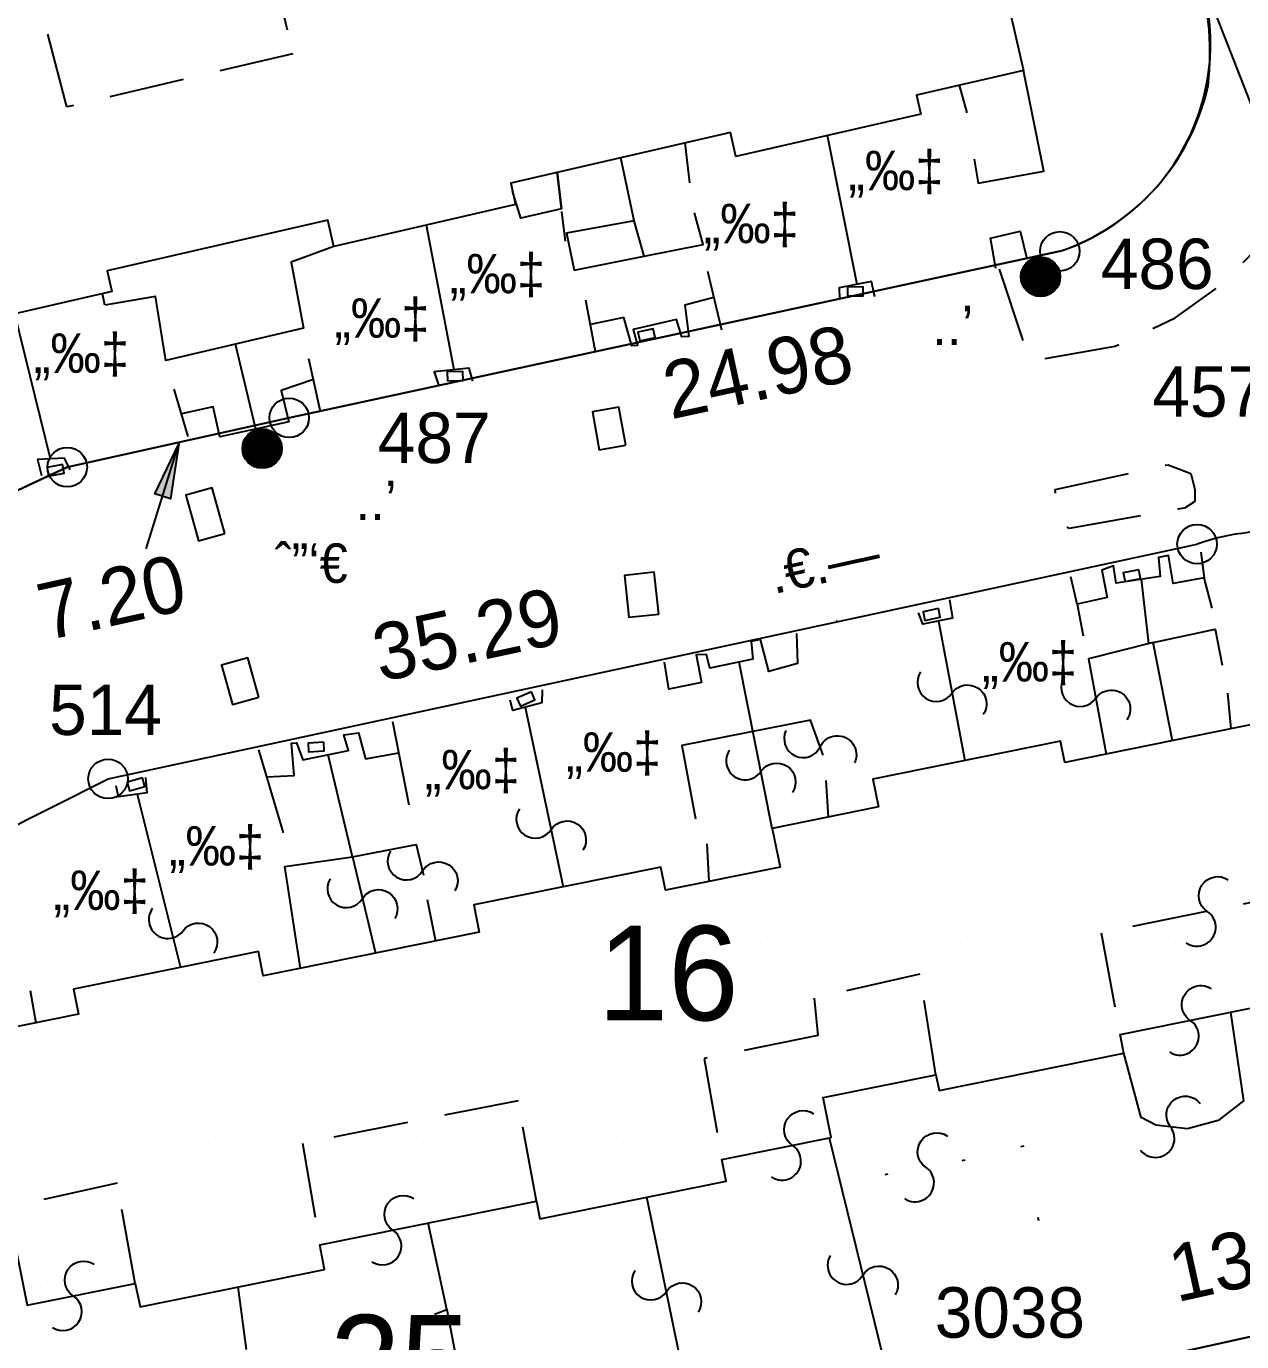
# Model space of a CAD drawing. Extents: x 160399 to 161261, y 619798 to 620526.
# Drawn here: x 160899.24 to 160937.74, y 620136.12 to 620177.8 of the extents above; entities that cross this region are included whole.
import ezdxf
from ezdxf.enums import TextEntityAlignment as Align

# ---------------------------------------------------------------- set-up
doc = ezdxf.new("R2010")
doc.units = 0
doc.header["$LTSCALE"] = 0.375
doc.header["$MEASUREMENT"] = 0
doc.linetypes.add('DOT', pattern=[6.35, 0, -6.35])
doc.linetypes.add('HIDDEN', pattern=[9.525, 6.35, -3.175])
doc.layers.get('0').update_dxf_attribs({"linetype": 'CONTINUOUS'})
for name, color, linetype in [('FNCP002', 251, 'CONTINUOUS'), ('FNCS012', 3, 'CONTINUOUS'), ('PCLP004', 7, 'CONTINUOUS'), ('PCLS002', 2, 'CONTINUOUS'), ('PCLS007', 4, 'CONTINUOUS'), ('PCLS012', 4, 'CONTINUOUS'), ('PH-BLDH001', 3, 'CONTINUOUS'), ('PH-BLDP001', 3, 'CONTINUOUS'), ('PH-BLDP008', 3, 'CONTINUOUS'), ('PH-BLDP030', 3, 'HIDDEN'), ('PH-FNCP000', 3, 'CONTINUOUS'), ('PH-FNCP006', 3, 'CONTINUOUS'), ('PH-LGTS008', 3, 'CONTINUOUS'), ('PH-PHNS006', 3, 'CONTINUOUS'), ('PH-RODP021', 3, 'HIDDEN'), ('PH-RODP028', 3, 'HIDDEN'), ('PH-RODT100', 3, 'HIDDEN'), ('PH-TREP000', 3, 'DOT'), ('SRVS007', 2, 'CONTINUOUS'), ('UD_PCLS008', 11, 'CONTINUOUS')]:
    doc.layers.add(name, color=color, linetype=linetype)
doc.styles.add('HEBTXT', font='hebtxt')

# ---------------------------------------------------------------- blocks, each defined once
blk = doc.blocks.new('*X23')
at = {"color": 0}
for p, q in [((160922.49375, 620183.8625), (160922.49375, 620183.8625)), ((160924.08125, 620183.8625), (160924.08125, 620183.8625)), ((160925.66875, 620183.8625), (160925.66875, 620183.8625)), ((160927.25625, 620183.8625), (160927.25625, 620183.8625)), ((160928.84375, 620183.8625), (160928.84375, 620183.8625)), ((160930.43125, 620183.8625), (160930.43125, 620183.8625)), ((160920.1125, 620182.275), (160920.1125, 620182.275)), ((160921.7, 620182.275), (160921.7, 620182.275)), ((160923.2875, 620182.275), (160923.2875, 620182.275)), ((160924.875, 620182.275), (160924.875, 620182.275)), ((160926.4625, 620182.275), (160926.4625, 620182.275)), ((160928.05, 620182.275), (160928.05, 620182.275)), ((160929.6375, 620182.275), (160929.6375, 620182.275)), ((160901.85625, 620180.6875), (160901.85625, 620180.6875)), ((160903.44375, 620180.6875), (160903.44375, 620180.6875)), ((160908.20625, 620180.6875), (160908.20625, 620180.6875)), ((160909.79375, 620180.6875), (160909.79375, 620180.6875)), ((160911.38125, 620180.6875), (160911.38125, 620180.6875)), ((160912.96875, 620180.6875), (160912.96875, 620180.6875)), ((160914.55625, 620180.6875), (160914.55625, 620180.6875)), ((160916.14375, 620180.6875), (160916.14375, 620180.6875)), ((160917.73125, 620180.6875), (160917.73125, 620180.6875)), ((160919.31875, 620180.6875), (160919.31875, 620180.6875)), ((160920.90625, 620180.6875), (160920.90625, 620180.6875)), ((160922.49375, 620180.6875), (160922.49375, 620180.6875)), ((160924.08125, 620180.6875), (160924.08125, 620180.6875)), ((160925.66875, 620180.6875), (160925.66875, 620180.6875)), ((160927.25625, 620180.6875), (160927.25625, 620180.6875)), ((160928.84375, 620180.6875), (160928.84375, 620180.6875)), ((160930.43125, 620180.6875), (160930.43125, 620180.6875)), ((160901.0625, 620179.1), (160901.0625, 620179.1)), ((160902.65, 620179.1), (160902.65, 620179.1)), ((160904.2375, 620179.1), (160904.2375, 620179.1)), ((160905.825, 620179.1), (160905.825, 620179.1)), ((160907.4125, 620179.1), (160907.4125, 620179.1)), ((160909, 620179.1), (160909, 620179.1)), ((160910.5875, 620179.1), (160910.5875, 620179.1)), ((160912.175, 620179.1), (160912.175, 620179.1)), ((160913.7625, 620179.1), (160913.7625, 620179.1)), ((160915.35, 620179.1), (160915.35, 620179.1)), ((160916.9375, 620179.1), (160916.9375, 620179.1)), ((160918.525, 620179.1), (160918.525, 620179.1)), ((160920.1125, 620179.1), (160920.1125, 620179.1)), ((160921.7, 620179.1), (160921.7, 620179.1)), ((160923.2875, 620179.1), (160923.2875, 620179.1)), ((160924.875, 620179.1), (160924.875, 620179.1)), ((160926.4625, 620179.1), (160926.4625, 620179.1)), ((160928.05, 620179.1), (160928.05, 620179.1)), ((160929.6375, 620179.1), (160929.6375, 620179.1)), ((160931.225, 620179.1), (160931.225, 620179.1)), ((160895.50625, 620177.5125), (160895.50625, 620177.5125)), ((160897.09375, 620177.5125), (160897.09375, 620177.5125)), ((160898.68125, 620177.5125), (160898.68125, 620177.5125)), ((160900.26875, 620177.5125), (160900.26875, 620177.5125)), ((160901.85625, 620177.5125), (160901.85625, 620177.5125)), ((160903.44375, 620177.5125), (160903.44375, 620177.5125)), ((160905.03125, 620177.5125), (160905.03125, 620177.5125)), ((160906.61875, 620177.5125), (160906.61875, 620177.5125)), ((160908.20625, 620177.5125), (160908.20625, 620177.5125)), ((160909.79375, 620177.5125), (160909.79375, 620177.5125)), ((160911.38125, 620177.5125), (160911.38125, 620177.5125)), ((160912.96875, 620177.5125), (160912.96875, 620177.5125)), ((160914.55625, 620177.5125), (160914.55625, 620177.5125)), ((160916.14375, 620177.5125), (160916.14375, 620177.5125)), ((160917.73125, 620177.5125), (160917.73125, 620177.5125)), ((160919.31875, 620177.5125), (160919.31875, 620177.5125)), ((160920.90625, 620177.5125), (160920.90625, 620177.5125)), ((160922.49375, 620177.5125), (160922.49375, 620177.5125)), ((160924.08125, 620177.5125), (160924.08125, 620177.5125)), ((160925.66875, 620177.5125), (160925.66875, 620177.5125)), ((160927.25625, 620177.5125), (160927.25625, 620177.5125)), ((160928.84375, 620177.5125), (160928.84375, 620177.5125)), ((160930.43125, 620177.5125), (160930.43125, 620177.5125)), ((160893.125, 620175.925), (160893.125, 620175.925)), ((160894.7125, 620175.925), (160894.7125, 620175.925)), ((160896.3, 620175.925), (160896.3, 620175.925)), ((160897.8875, 620175.925), (160897.8875, 620175.925)), ((160899.475, 620175.925), (160899.475, 620175.925)), ((160901.0625, 620175.925), (160901.0625, 620175.925)), ((160902.65, 620175.925), (160902.65, 620175.925)), ((160904.2375, 620175.925), (160904.2375, 620175.925)), ((160905.825, 620175.925), (160905.825, 620175.925)), ((160907.4125, 620175.925), (160907.4125, 620175.925)), ((160909, 620175.925), (160909, 620175.925)), ((160910.5875, 620175.925), (160910.5875, 620175.925)), ((160912.175, 620175.925), (160912.175, 620175.925)), ((160913.7625, 620175.925), (160913.7625, 620175.925)), ((160915.35, 620175.925), (160915.35, 620175.925)), ((160916.9375, 620175.925), (160916.9375, 620175.925)), ((160918.525, 620175.925), (160918.525, 620175.925)), ((160920.1125, 620175.925), (160920.1125, 620175.925)), ((160921.7, 620175.925), (160921.7, 620175.925)), ((160923.2875, 620175.925), (160923.2875, 620175.925)), ((160924.875, 620175.925), (160924.875, 620175.925)), ((160926.4625, 620175.925), (160926.4625, 620175.925)), ((160928.05, 620175.925), (160928.05, 620175.925)), ((160929.6375, 620175.925), (160929.6375, 620175.925)), ((160892.33125, 620174.3375), (160892.33125, 620174.3375)), ((160893.91875, 620174.3375), (160893.91875, 620174.3375)), ((160895.50625, 620174.3375), (160895.50625, 620174.3375)), ((160897.09375, 620174.3375), (160897.09375, 620174.3375)), ((160898.68125, 620174.3375), (160898.68125, 620174.3375)), ((160900.26875, 620174.3375), (160900.26875, 620174.3375)), ((160901.85625, 620174.3375), (160901.85625, 620174.3375)), ((160903.44375, 620174.3375), (160903.44375, 620174.3375)), ((160905.03125, 620174.3375), (160905.03125, 620174.3375)), ((160906.61875, 620174.3375), (160906.61875, 620174.3375)), ((160908.20625, 620174.3375), (160908.20625, 620174.3375)), ((160909.79375, 620174.3375), (160909.79375, 620174.3375)), ((160911.38125, 620174.3375), (160911.38125, 620174.3375)), ((160912.96875, 620174.3375), (160912.96875, 620174.3375)), ((160914.55625, 620174.3375), (160914.55625, 620174.3375)), ((160916.14375, 620174.3375), (160916.14375, 620174.3375)), ((160917.73125, 620174.3375), (160917.73125, 620174.3375)), ((160919.31875, 620174.3375), (160919.31875, 620174.3375)), ((160920.90625, 620174.3375), (160920.90625, 620174.3375)), ((160922.49375, 620174.3375), (160922.49375, 620174.3375)), ((160924.08125, 620174.3375), (160924.08125, 620174.3375)), ((160925.66875, 620174.3375), (160925.66875, 620174.3375)), ((160893.125, 620172.75), (160893.125, 620172.75)), ((160894.7125, 620172.75), (160894.7125, 620172.75)), ((160896.3, 620172.75), (160896.3, 620172.75)), ((160897.8875, 620172.75), (160897.8875, 620172.75)), ((160899.475, 620172.75), (160899.475, 620172.75)), ((160901.0625, 620172.75), (160901.0625, 620172.75)), ((160902.65, 620172.75), (160902.65, 620172.75)), ((160904.2375, 620172.75), (160904.2375, 620172.75)), ((160905.825, 620172.75), (160905.825, 620172.75)), ((160907.4125, 620172.75), (160907.4125, 620172.75)), ((160909, 620172.75), (160909, 620172.75)), ((160910.5875, 620172.75), (160910.5875, 620172.75)), ((160912.175, 620172.75), (160912.175, 620172.75)), ((160913.7625, 620172.75), (160913.7625, 620172.75)), ((160915.35, 620172.75), (160915.35, 620172.75)), ((160893.91875, 620171.1625), (160893.91875, 620171.1625)), ((160895.50625, 620171.1625), (160895.50625, 620171.1625)), ((160897.09375, 620171.1625), (160897.09375, 620171.1625)), ((160898.68125, 620171.1625), (160898.68125, 620171.1625)), ((160900.26875, 620171.1625), (160900.26875, 620171.1625)), ((160901.85625, 620171.1625), (160901.85625, 620171.1625)), ((160903.44375, 620171.1625), (160903.44375, 620171.1625)), ((160905.03125, 620171.1625), (160905.03125, 620171.1625)), ((160906.61875, 620171.1625), (160906.61875, 620171.1625)), ((160911.38125, 620171.1625), (160911.38125, 620171.1625)), ((160894.7125, 620169.575), (160894.7125, 620169.575)), ((160896.3, 620169.575), (160896.3, 620169.575)), ((160897.8875, 620169.575), (160897.8875, 620169.575)), ((160899.475, 620169.575), (160899.475, 620169.575)), ((160901.0625, 620169.575), (160901.0625, 620169.575)), ((160902.65, 620169.575), (160902.65, 620169.575)), ((160893.91875, 620167.9875), (160893.91875, 620167.9875))]:
    blk.add_line(p, q, dxfattribs=at)
blk = doc.blocks.new('*X22')
at = {"color": 0}
for p, q in [((160942.3375, 620156.875), (160942.3375, 620156.875)), ((160938.36875, 620155.2875), (160938.36875, 620155.2875)), ((160939.95625, 620155.2875), (160939.95625, 620155.2875)), ((160941.54375, 620155.2875), (160941.54375, 620155.2875)), ((160943.13125, 620155.2875), (160943.13125, 620155.2875)), ((160928.05, 620153.7), (160928.05, 620153.7)), ((160929.6375, 620153.7), (160929.6375, 620153.7)), ((160931.225, 620153.7), (160931.225, 620153.7)), ((160932.8125, 620153.7), (160932.8125, 620153.7)), ((160934.4, 620153.7), (160934.4, 620153.7)), ((160935.9875, 620153.7), (160935.9875, 620153.7)), ((160937.575, 620153.7), (160937.575, 620153.7)), ((160939.1625, 620153.7), (160939.1625, 620153.7)), ((160940.75, 620153.7), (160940.75, 620153.7)), ((160942.3375, 620153.7), (160942.3375, 620153.7)), ((160925.66875, 620152.1125), (160925.66875, 620152.1125)), ((160927.25625, 620152.1125), (160927.25625, 620152.1125)), ((160928.84375, 620152.1125), (160928.84375, 620152.1125)), ((160930.43125, 620152.1125), (160930.43125, 620152.1125)), ((160932.01875, 620152.1125), (160932.01875, 620152.1125)), ((160933.60625, 620152.1125), (160933.60625, 620152.1125)), ((160935.19375, 620152.1125), (160935.19375, 620152.1125)), ((160936.78125, 620152.1125), (160936.78125, 620152.1125)), ((160938.36875, 620152.1125), (160938.36875, 620152.1125)), ((160939.95625, 620152.1125), (160939.95625, 620152.1125)), ((160941.54375, 620152.1125), (160941.54375, 620152.1125)), ((160943.13125, 620152.1125), (160943.13125, 620152.1125)), ((160918.525, 620150.525), (160918.525, 620150.525)), ((160920.1125, 620150.525), (160920.1125, 620150.525)), ((160921.7, 620150.525), (160921.7, 620150.525)), ((160923.2875, 620150.525), (160923.2875, 620150.525)), ((160924.875, 620150.525), (160924.875, 620150.525)), ((160926.4625, 620150.525), (160926.4625, 620150.525)), ((160928.05, 620150.525), (160928.05, 620150.525)), ((160929.6375, 620150.525), (160929.6375, 620150.525)), ((160931.225, 620150.525), (160931.225, 620150.525)), ((160932.8125, 620150.525), (160932.8125, 620150.525)), ((160934.4, 620150.525), (160934.4, 620150.525)), ((160935.9875, 620150.525), (160935.9875, 620150.525)), ((160937.575, 620150.525), (160937.575, 620150.525)), ((160939.1625, 620150.525), (160939.1625, 620150.525)), ((160940.75, 620150.525), (160940.75, 620150.525)), ((160942.3375, 620150.525), (160942.3375, 620150.525)), ((160943.925, 620150.525), (160943.925, 620150.525)), ((160914.55625, 620148.9375), (160914.55625, 620148.9375)), ((160916.14375, 620148.9375), (160916.14375, 620148.9375)), ((160917.73125, 620148.9375), (160917.73125, 620148.9375)), ((160919.31875, 620148.9375), (160919.31875, 620148.9375)), ((160920.90625, 620148.9375), (160920.90625, 620148.9375)), ((160922.49375, 620148.9375), (160922.49375, 620148.9375)), ((160924.08125, 620148.9375), (160924.08125, 620148.9375)), ((160925.66875, 620148.9375), (160925.66875, 620148.9375)), ((160927.25625, 620148.9375), (160927.25625, 620148.9375)), ((160928.84375, 620148.9375), (160928.84375, 620148.9375)), ((160930.43125, 620148.9375), (160930.43125, 620148.9375)), ((160932.01875, 620148.9375), (160932.01875, 620148.9375)), ((160933.60625, 620148.9375), (160933.60625, 620148.9375)), ((160935.19375, 620148.9375), (160935.19375, 620148.9375)), ((160936.78125, 620148.9375), (160936.78125, 620148.9375)), ((160938.36875, 620148.9375), (160938.36875, 620148.9375)), ((160939.95625, 620148.9375), (160939.95625, 620148.9375)), ((160941.54375, 620148.9375), (160941.54375, 620148.9375)), ((160943.13125, 620148.9375), (160943.13125, 620148.9375)), ((160944.71875, 620148.9375), (160944.71875, 620148.9375)), ((160902.65, 620147.35), (160902.65, 620147.35)), ((160904.2375, 620147.35), (160904.2375, 620147.35)), ((160905.825, 620147.35), (160905.825, 620147.35)), ((160907.4125, 620147.35), (160907.4125, 620147.35)), ((160909, 620147.35), (160909, 620147.35)), ((160910.5875, 620147.35), (160910.5875, 620147.35)), ((160912.175, 620147.35), (160912.175, 620147.35)), ((160913.7625, 620147.35), (160913.7625, 620147.35)), ((160915.35, 620147.35), (160915.35, 620147.35)), ((160916.9375, 620147.35), (160916.9375, 620147.35)), ((160918.525, 620147.35), (160918.525, 620147.35)), ((160920.1125, 620147.35), (160920.1125, 620147.35)), ((160921.7, 620147.35), (160921.7, 620147.35)), ((160923.2875, 620147.35), (160923.2875, 620147.35)), ((160924.875, 620147.35), (160924.875, 620147.35)), ((160926.4625, 620147.35), (160926.4625, 620147.35)), ((160928.05, 620147.35), (160928.05, 620147.35)), ((160929.6375, 620147.35), (160929.6375, 620147.35)), ((160931.225, 620147.35), (160931.225, 620147.35)), ((160932.8125, 620147.35), (160932.8125, 620147.35)), ((160934.4, 620147.35), (160934.4, 620147.35)), ((160935.9875, 620147.35), (160935.9875, 620147.35)), ((160937.575, 620147.35), (160937.575, 620147.35)), ((160939.1625, 620147.35), (160939.1625, 620147.35)), ((160940.75, 620147.35), (160940.75, 620147.35)), ((160942.3375, 620147.35), (160942.3375, 620147.35)), ((160943.925, 620147.35), (160943.925, 620147.35)), ((160900.26875, 620145.7625), (160900.26875, 620145.7625)), ((160901.85625, 620145.7625), (160901.85625, 620145.7625)), ((160903.44375, 620145.7625), (160903.44375, 620145.7625)), ((160905.03125, 620145.7625), (160905.03125, 620145.7625)), ((160906.61875, 620145.7625), (160906.61875, 620145.7625)), ((160908.20625, 620145.7625), (160908.20625, 620145.7625)), ((160909.79375, 620145.7625), (160909.79375, 620145.7625)), ((160911.38125, 620145.7625), (160911.38125, 620145.7625)), ((160912.96875, 620145.7625), (160912.96875, 620145.7625)), ((160914.55625, 620145.7625), (160914.55625, 620145.7625)), ((160916.14375, 620145.7625), (160916.14375, 620145.7625)), ((160917.73125, 620145.7625), (160917.73125, 620145.7625)), ((160919.31875, 620145.7625), (160919.31875, 620145.7625)), ((160920.90625, 620145.7625), (160920.90625, 620145.7625)), ((160922.49375, 620145.7625), (160922.49375, 620145.7625)), ((160924.08125, 620145.7625), (160924.08125, 620145.7625)), ((160925.66875, 620145.7625), (160925.66875, 620145.7625)), ((160927.25625, 620145.7625), (160927.25625, 620145.7625)), ((160928.84375, 620145.7625), (160928.84375, 620145.7625)), ((160930.43125, 620145.7625), (160930.43125, 620145.7625)), ((160932.01875, 620145.7625), (160932.01875, 620145.7625)), ((160933.60625, 620145.7625), (160933.60625, 620145.7625)), ((160935.19375, 620145.7625), (160935.19375, 620145.7625)), ((160899.475, 620144.175), (160899.475, 620144.175)), ((160901.0625, 620144.175), (160901.0625, 620144.175)), ((160902.65, 620144.175), (160902.65, 620144.175)), ((160904.2375, 620144.175), (160904.2375, 620144.175)), ((160905.825, 620144.175), (160905.825, 620144.175)), ((160907.4125, 620144.175), (160907.4125, 620144.175)), ((160909, 620144.175), (160909, 620144.175)), ((160910.5875, 620144.175), (160910.5875, 620144.175)), ((160912.175, 620144.175), (160912.175, 620144.175)), ((160913.7625, 620144.175), (160913.7625, 620144.175)), ((160915.35, 620144.175), (160915.35, 620144.175)), ((160916.9375, 620144.175), (160916.9375, 620144.175)), ((160918.525, 620144.175), (160918.525, 620144.175)), ((160920.1125, 620144.175), (160920.1125, 620144.175)), ((160921.7, 620144.175), (160921.7, 620144.175)), ((160923.2875, 620144.175), (160923.2875, 620144.175)), ((160924.875, 620144.175), (160924.875, 620144.175)), ((160926.4625, 620144.175), (160926.4625, 620144.175)), ((160929.6375, 620144.175), (160929.6375, 620144.175)), ((160900.26875, 620142.5875), (160900.26875, 620142.5875)), ((160901.85625, 620142.5875), (160901.85625, 620142.5875)), ((160903.44375, 620142.5875), (160903.44375, 620142.5875)), ((160905.03125, 620142.5875), (160905.03125, 620142.5875)), ((160906.61875, 620142.5875), (160906.61875, 620142.5875)), ((160908.20625, 620142.5875), (160908.20625, 620142.5875)), ((160909.79375, 620142.5875), (160909.79375, 620142.5875)), ((160911.38125, 620142.5875), (160911.38125, 620142.5875)), ((160912.96875, 620142.5875), (160912.96875, 620142.5875)), ((160914.55625, 620142.5875), (160914.55625, 620142.5875)), ((160916.14375, 620142.5875), (160916.14375, 620142.5875)), ((160917.73125, 620142.5875), (160917.73125, 620142.5875)), ((160919.31875, 620142.5875), (160919.31875, 620142.5875)), ((160920.90625, 620142.5875), (160920.90625, 620142.5875)), ((160922.49375, 620142.5875), (160922.49375, 620142.5875)), ((160924.08125, 620142.5875), (160924.08125, 620142.5875)), ((160925.66875, 620142.5875), (160925.66875, 620142.5875)), ((160901.0625, 620141), (160901.0625, 620141)), ((160902.65, 620141), (160902.65, 620141)), ((160904.2375, 620141), (160904.2375, 620141)), ((160905.825, 620141), (160905.825, 620141)), ((160907.4125, 620141), (160907.4125, 620141)), ((160909, 620141), (160909, 620141)), ((160910.5875, 620141), (160910.5875, 620141)), ((160912.175, 620141), (160912.175, 620141)), ((160913.7625, 620141), (160913.7625, 620141)), ((160915.35, 620141), (160915.35, 620141)), ((160916.9375, 620141), (160916.9375, 620141)), ((160918.525, 620141), (160918.525, 620141)), ((160920.1125, 620141), (160920.1125, 620141)), ((160921.7, 620141), (160921.7, 620141)), ((160900.26875, 620139.4125), (160900.26875, 620139.4125)), ((160901.85625, 620139.4125), (160901.85625, 620139.4125)), ((160903.44375, 620139.4125), (160903.44375, 620139.4125)), ((160905.03125, 620139.4125), (160905.03125, 620139.4125)), ((160906.61875, 620139.4125), (160906.61875, 620139.4125)), ((160908.20625, 620139.4125), (160908.20625, 620139.4125)), ((160909.79375, 620139.4125), (160909.79375, 620139.4125)), ((160901.0625, 620137.825), (160901.0625, 620137.825)), ((160902.65, 620137.825), (160902.65, 620137.825)), ((160904.2375, 620137.825), (160904.2375, 620137.825)), ((160905.825, 620137.825), (160905.825, 620137.825))]:
    blk.add_line(p, q, dxfattribs=at)
blk = doc.blocks.new('PHNS006')
at = {"layer": 'PH-PHNS006', "flags": 128}
blk.add_lwpolyline([(-0.5, -0.3125), (0.5, -0.3125), (0.5, 0.25), (-0.5, 0.25), (-0.5, -0.3125)], dxfattribs=at)
blk = doc.blocks.new('*X11')
at = {"color": 0}
for p, q in [((-0.358, 0.349), (0.358, 0.349)), ((-0.324, 0.381), (0.324, 0.381)), ((-0.282, 0.413), (0.282, 0.413)), ((-0.229, 0.445), (0.229, 0.445)), ((-0.152, 0.476), (0.152, 0.476)), ((-0.5, 0), (0.5, 0)), ((-0.499, 0.032), (0.499, 0.032)), ((-0.496, 0.064), (0.496, 0.064)), ((-0.491, 0.095), (0.491, 0.095)), ((-0.484, 0.127), (0.484, 0.127)), ((-0.474, 0.159), (0.474, 0.159)), ((-0.462, 0.191), (0.462, 0.191)), ((-0.448, 0.222), (0.448, 0.222)), ((-0.431, 0.254), (0.431, 0.254)), ((-0.41, 0.286), (0.41, 0.286)), ((-0.386, 0.318), (0.386, 0.318)), ((-0.499, -0.032), (0.499, -0.032)), ((-0.496, -0.064), (0.496, -0.064)), ((-0.491, -0.095), (0.491, -0.095)), ((-0.484, -0.127), (0.484, -0.127)), ((-0.474, -0.159), (0.474, -0.159)), ((-0.462, -0.191), (0.462, -0.191)), ((-0.448, -0.222), (0.448, -0.222)), ((-0.431, -0.254), (0.431, -0.254)), ((-0.41, -0.286), (0.41, -0.286)), ((-0.386, -0.318), (0.386, -0.318)), ((-0.358, -0.349), (0.358, -0.349)), ((-0.324, -0.381), (0.324, -0.381)), ((-0.282, -0.413), (0.282, -0.413)), ((-0.229, -0.445), (0.229, -0.445)), ((-0.152, -0.476), (0.152, -0.476))]:
    blk.add_line(p, q, dxfattribs=at)
blk = doc.blocks.new('LGTS008')
blk.add_circle((0, 0), 0.5)
blk.add_blockref('*X11', (0, 0))
at = {"style": 'HEBTXT', "flags": 8}
blk.add_attdef('DESC', text='', height=1.5, dxfattribs=at).set_placement((-3.815, -0.648), align=Align.CENTER)
at = {"style": 'HEBTXT', "flags": 9}
blk.add_attdef('ID', (0, -2.843), '', height=1.5, dxfattribs=at)
blk = doc.blocks.new('FNCS012')
blk.add_circle((0, 0), 0.001)
blk = doc.blocks.new('PCLS002')
blk.add_lwpolyline([(-0.849, -0.849, 1), (0, 0, -1), (0.849, 0.849, -1)], format="xyb")
blk = doc.blocks.new('PCLS008')
at = {"style": 'HEBTXT', "flags": 1}
blk.add_attdef('CAPTION', text='', height=1.5, dxfattribs=at).set_placement((-0.165, -14.191), align=Align.CENTER)
blk = doc.blocks.new('SRVS007')
blk.add_circle((0, 0), 0.5)
at = {"style": 'HEBTXT'}
blk.add_attdef('NAME', text='', height=1.8, dxfattribs=at).set_placement((-0.011, -2.996), align=Align.CENTER)
for tag, flags, p in [('KIND', 1, (0, -6.042, -0.001)), ('HEIGHT', 1, (0, -8, -0.001)), ('SOURCE-CODE', 9, (0, -9.958, -0.001)), ('MARK-CODE', 9, (0, -11.916, -0.001))]:
    blk.add_attdef(tag, text='', height=1.8, dxfattribs=dict(at, flags=flags)).set_placement(p, align=Align.CENTER)
blk = doc.blocks.new('PCLS007')
blk.add_circle((0, 0), 0.00313)
blk = doc.blocks.new('PCLS010')
blk.add_lwpolyline([(0.75, -0.002), (5.75, -0.002), (3.25, 0.498), (3.25, -0.502), (5.75, -0.002)])
blk.add_solid([(3.25, -0.502), (3.25, 0.498), (5.75, -0.002)])

msp = doc.modelspace()

# ---------------------------------------------------------------- linework, layer by layer
at = {"layer": 'FNCP002', "flags": 128}
for points in [[(160931.98, 620170.67, 0.262742), (160936.68, 620175.92, 0.111124), (160936.25, 620179.91, -2.694737)], [(160901.83, 620153.95), (160936.33, 620161.39, -0.095924)], [(160952.09, 620139.39), (160905.48, 620129.08), (160890.1, 620140.13, -0.047106)]]:
    msp.add_lwpolyline(points, format="xyb", dxfattribs=at)
msp.add_lwpolyline([(160884.66, 620156.44), (160900.54, 620163.83), (160907.57, 620165.39), (160931.98, 620170.67)], dxfattribs=at)
at = {"layer": 'PCLP004'}
for p, q in [((160941.941, 620165.367), (160936.25, 620179.91)), ((160931.98, 620170.67), (160907.57, 620165.39)), ((160907.57, 620165.39), (160900.54, 620163.83)), ((160900.54, 620163.83), (160884.66, 620156.44)), ((160901.83, 620153.95), (160936.33, 620161.39)), ((160891.07, 620148.55), (160901.83, 620153.95)), ((160932.324, 620135.018), (160945.586, 620137.951))]:
    msp.add_line(p, q, dxfattribs=at)
for centre, radius, start, end in [((160929.789, 620177.289), 6.972, 288.3131, 22.0816), ((160938.656, 620154.871), 6.922, 54.8774, 109.6333)]:
    msp.add_arc(centre, radius, start, end, dxfattribs=at)
at = {"layer": 'PH-BLDP001'}
for points in [[(160928.875, 620184.915, 39.244), (160930.83, 620176.4, 39.82), (160927.442, 620175.622, 41.078), (160927.581, 620175.018, 40.992), (160921.72, 620173.673, 40.806), (160921.546, 620174.433, 40.806), (160914.586, 620172.835, 40.932), (160914.744, 620172.149, 40.939), (160908.983, 620170.826, 40.866), (160908.793, 620171.653, 40.866), (160901.802, 620170.048, 40.926), (160901.952, 620169.397, 40.906), (160896.07, 620168.047, 40.873), (160895.916, 620168.716, 40.873), (160895.916, 620168.716, 40.873), (160892.435, 620167.917, 39.721), (160892.435, 620167.917, 39.721), (160890.493, 620176.376, 39.152), (160893.909, 620177.161, 41.032), (160893.734, 620177.919, 40.932)], [(160939.01, 620155.86, 40.952), (160932.145, 620154.472, 40.952), (160932.009, 620155.145, 40.952), (160926.06, 620153.943, 40.952), (160926.237, 620153.063, 40.952), (160922.872, 620152.383, 39.82), (160923.12, 620151.158, 39.82), (160919.487, 620150.424, 41.356), (160919.339, 620151.156, 40.998), (160913.414, 620149.958, 41.124), (160913.589, 620149.091, 41.124), (160906.75, 620147.708, 40.992), (160906.595, 620148.476, 40.992), (160900.731, 620147.29, 40.998), (160900.892, 620146.497, 40.998), (160900.892, 620146.497, 40.998), (160897.542, 620145.819, 39.794)], [(160897.542, 620145.819, 39.794), (160899.271, 620137.272, 39.231), (160902.693, 620137.964, 41.058), (160902.844, 620137.221, 41.051), (160908.693, 620138.404, 41.045), (160908.535, 620139.182, 40.873), (160915.4, 620140.57, 41.058), (160915.512, 620140.014, 41.058), (160921.414, 620141.207, 40.939), (160921.276, 620141.885, 40.952), (160924.742, 620142.586, 39.403), (160924.486, 620143.853, 39.416), (160928.059, 620144.575, 41.032), (160928.161, 620144.072, 41.038), (160934.016, 620145.256, 41.104), (160933.896, 620145.85, 41.098), (160940.74, 620147.234, 40.952)]]:
    msp.add_polyline3d(points, dxfattribs=at)
at = {"layer": 'PH-BLDP008'}
for points in [[(160916.192, 620172.012, 36.06), (160916.062, 620173.174, 36.06)], [(160918.499, 620171.636, 35.041), (160916.358, 620171.249, 35.041), (160916.594, 620170.069, 35.041), (160918.815, 620170.521, 35.041), (160918.499, 620171.636, 35.041)]]:
    msp.add_polyline3d(points, close=True, dxfattribs=at)
for points in [[(160916.192, 620172.012, 36.06), (160914.912, 620171.717, 36.06), (160914.645, 620172.581, 36.06)], [(160908.983, 620170.826, 35.623), (160907.633, 620170.325, 35.378), (160908.027, 620168.237, 35.094), (160903.663, 620167.206, 35.048), (160903.335, 620169.24, 35.458), (160901.73, 620168.962, 35.385)], [(160901.73, 620168.962, 35.584), (160901.654, 620169.329, 35.584)], [(160935.552, 620155.16, 40.952), (160934.936, 620158.273, 35.028), (160932.893, 620157.753, 35.034), (160933.446, 620154.735, 35.028)], [(160907.932, 620147.947, 34.717), (160907.428, 620151.176, 34.717), (160909.575, 620151.477, 34.717), (160910.301, 620148.426, 34.717)], [(160937.393, 620146.557, 36.451), (160937.8, 620143.753, 36.451), (160937.003, 620143.13, 36.451), (160936.029, 620142.859, 36.451), (160935.02, 620142.981, 36.451), (160934.559, 620143.216, 36.451), (160934.016, 620145.256, 36.451)]]:
    msp.add_polyline3d(points, dxfattribs=at)
at = {"layer": 'PH-BLDP030'}
for points in [[(160906.961, 620180.008, 40.707), (160907.685, 620176.931, 40.899), (160900.529, 620175.247, 40.826), (160899.484, 620179.239, 40.826)], [(160940.74, 620147.234, 40.906), (160940.124, 620150.454, 40.906), (160933.288, 620149.071, 40.906), (160933.896, 620145.85, 40.906)], [(160928.059, 620144.575, 40.906), (160927.551, 620147.76, 40.906), (160924.196, 620146.999, 40.072), (160924.312, 620145.819, 40.058), (160920.712, 620145.093, 41.177), (160921.276, 620141.885, 41.177)], [(160915.4, 620140.57, 41.177), (160914.823, 620143.75, 41.177), (160907.994, 620142.407, 41.177), (160908.535, 620139.182, 41.177)], [(160902.693, 620137.964, 41.184), (160902.119, 620141.136, 41.184), (160898.643, 620140.374, 39.84)]]:
    msp.add_polyline3d(points, dxfattribs=at)
at = {"layer": 'PH-FNCP000'}
for points in [[(160929.265, 620173.59, 35.081), (160929.398, 620172.834, 35.081), (160931.473, 620173.215, 35.081), (160930.828, 620176.4, 35.081)], [(160929.052, 620175.054, 35.001), (160928.806, 620175.935, 35.001)], [(160920.263, 620172.84, 35.001), (160920.115, 620174.104, 35.001)], [(160925.562, 620169.622, 34.657), (160924.622, 620174.339, 34.657)], [(160918.499, 620171.636, 35.001), (160918.076, 620173.636, 35.001)], [(160916.322, 620170.995, 35.001), (160916.211, 620171.932, 36.074)], [(160918.815, 620170.521, 35.041), (160920.685, 620170.89, 35.041), (160920.414, 620171.885, 35.041)], [(160912.792, 620166.913, 34.624), (160911.92, 620171.5, 35.061)], [(160929.953, 620170.122, 34.472), (160929.782, 620171.083, 34.472), (160930.73, 620171.307, 34.472), (160930.942, 620170.445, 34.472), (160930.944, 620170.446, 34.472)], [(160921.272, 620168.172, 34.412), (160920.83, 620170.035, 33.585)], [(160926.119, 620169.226, 34.657), (160926.017, 620169.71, 34.657), (160924.99, 620169.513, 34.657), (160925.007, 620169.155, 34.657)], [(160917.275, 620167.482, 34.339), (160916.97, 620169.126, 33.896)], [(160921.025, 620169.212, 34.458), (160920.107, 620168.962, 34.458), (160920.225, 620167.975, 34.458), (160920.013, 620167.957, 34.458), (160919.838, 620168.507, 34.458), (160918.465, 620168.194, 34.458), (160918.6, 620167.69, 34.458), (160918.428, 620167.678, 34.458), (160918.171, 620168.574, 34.458), (160917.115, 620168.346, 34.458)], [(160900.01, 620164.096, 34.677), (160898.875, 620168.691, 34.293)], [(160906.51, 620165.039, 33.657), (160905.868, 620167.727, 33.657)], [(160908.549, 620165.638, 34.3), (160908.191, 620167.262, 34.293)], [(160913.382, 620166.553, 34.624), (160913.273, 620166.964, 34.624), (160912.16, 620166.847, 34.624), (160912.308, 620166.409, 34.624)], [(160908.335, 620166.611, 34.233), (160907.316, 620166.263, 34.233), (160907.553, 620165.262, 34.233), (160905.371, 620164.796, 34.293), (160905.16, 620165.737, 34.465), (160904.155, 620165.52, 34.472)], [(160904.365, 620164.797, 34.677), (160903.927, 620166.303, 33.598)], [(160900.63, 620163.741, 34.677), (160900.454, 620164.12, 34.677), (160899.593, 620164.074, 34.677), (160899.722, 620163.563, 34.677)], [(160936.455, 620161.141, 34.505), (160936.554, 620160.326, 34.505), (160935.573, 620160.141, 34.505), (160935.421, 620161.03, 34.505), (160935.11, 620160.972, 34.505), (160935.158, 620160.37, 34.505), (160933.766, 620160.156, 34.505), (160933.684, 620160.706, 34.505), (160933.319, 620160.57, 34.505), (160933.484, 620159.695, 34.505), (160932.53, 620159.484, 34.505), (160932.331, 620160.359, 34.505)], [(160934.807, 620158.24, 33.909), (160934.568, 620160.279, 34.048)], [(160936.811, 620159.357, 33.75), (160936.554, 620160.326, 33.909)], [(160928.493, 620159.621, 34.882), (160928.587, 620159.045, 34.882), (160927.646, 620158.854, 34.75), (160927.503, 620159.212, 34.769)], [(160932.53, 620159.484, 34.505), (160932.727, 620158.489, 33.75)], [(160923.645, 620158.554, 34.452), (160923.677, 620157.607, 34.452), (160922.769, 620157.357, 34.452), (160922.499, 620158.365, 34.452), (160922.207, 620158.308, 34.452), (160922.262, 620157.744, 34.452), (160920.896, 620157.457, 34.452), (160920.794, 620157.895, 34.452), (160920.462, 620157.884, 34.452), (160920.634, 620157.003, 34.452), (160919.6, 620156.799, 34.452), (160919.461, 620157.647, 34.452)], [(160928.135, 620158.953, 34.452), (160928.969, 620154.531, 34.452)], [(160934.936, 620158.273, 35.034), (160936.906, 620158.694, 35.034), (160937.122, 620157.554, 35.034)], [(160922.872, 620152.383, 35.014), (160921.822, 620157.652, 34.425)], [(160915.582, 620156.771, 34.584), (160915.578, 620156.361, 34.584), (160914.656, 620156.123, 34.584), (160914.566, 620156.442, 34.584)], [(160937.3, 620156.672, 35.034), (160937.403, 620155.535, 35.034)], [(160915.045, 620156.224, 34.372), (160916.253, 620150.532, 34.28)], [(160910.847, 620155.769, 34.286), (160911.356, 620153.131, 33.691)], [(160924.489, 620154.708, 35.028), (160924.087, 620155.817, 35.028), (160920.003, 620155.009, 35.028), (160920.441, 620152.682, 35.028)], [(160906.863, 620154.014, 34.194), (160907.729, 620154.06, 34.194), (160907.638, 620155.08, 34.194), (160907.797, 620155.099, 34.194), (160908.004, 620154.554, 34.194), (160909.45, 620154.847, 34.194), (160909.302, 620155.351, 34.194), (160909.765, 620155.414, 34.194), (160909.984, 620154.591, 34.194), (160911.038, 620154.779, 34.194)], [(160907.384, 620152.242, 33.691), (160906.61, 620154.876, 34.194)], [(160909.575, 620151.477, 34.213), (160908.807, 620154.717, 34.187)], [(160903.022, 620153.998, 33.671), (160903.058, 620153.514, 33.671), (160902.157, 620153.382, 33.671), (160902.093, 620153.734, 33.671)], [(160924.568, 620153.9, 35.028), (160924.648, 620152.742, 35.028)], [(160902.753, 620153.47, 33.671), (160904.123, 620147.976, 33.671)], [(160909.575, 620151.477, 34.717), (160911.597, 620151.871, 34.717), (160911.828, 620150.903, 34.717)], [(160920.799, 620151.898, 35.028), (160920.865, 620150.702, 35.028)], [(160911.941, 620150.127, 34.717), (160912.2, 620148.81, 34.717)], [(160899.361, 620147.248, 35.014), (160899.538, 620146.223, 35.014)], [(160912.168, 620136.992, 35.2), (160912.56, 620137.135, 35.193), (160911.971, 620139.877, 35.193)], [(160906.22, 620135.871, 34.803), (160905.954, 620137.85, 35.034)], [(160912.56, 620137.135, 35.193), (160913.723, 620131.014, 34.041)]]:
    msp.add_polyline3d(points, dxfattribs=at)
for points in [[(160918.231, 620164.528, 33.439), (160918.017, 620165.731, 33.439), (160917.18, 620165.583, 33.439), (160917.394, 620164.38, 33.439), (160917.394, 620164.38, 33.439), (160918.231, 620164.528, 33.439)], [(160905.526, 620161.723, 33.353), (160905.132, 620163.171, 33.353), (160904.298, 620162.944, 33.353), (160904.692, 620161.496, 33.353), (160904.692, 620161.496, 33.353), (160905.526, 620161.723, 33.353)], [(160919.275, 620159.171, 33.32), (160919.133, 620160.499, 33.32), (160918.192, 620160.398, 33.32), (160918.334, 620159.071, 33.32), (160918.334, 620159.071, 33.32), (160919.275, 620159.171, 33.32)], [(160906.61, 620156.538, 33.194), (160906.26, 620157.792, 33.194), (160905.427, 620157.56, 33.194), (160905.776, 620156.305, 33.194), (160905.776, 620156.305, 33.194), (160906.61, 620156.538, 33.194)]]:
    msp.add_polyline3d(points, close=True, dxfattribs=at)
at = {"layer": 'PH-FNCP006'}
for points in [[(160924.672, 620142.572, 39.271), (160926.804, 620133.881, 34.412)], [(160920.594, 620132.52, 34.021), (160918.904, 620140.7, 34.187)]]:
    msp.add_polyline3d(points, dxfattribs=at)
at = {"layer": 'PH-RODP021', "flags": 128}
msp.add_lwpolyline([(160930.06, 620170.101), (160931.028, 620167.182), (160933.738, 620167.668), (160935.632, 620168.559), (160937.123, 620169.632), (160938.184, 620170.715), (160939.088, 620171.971), (160939.479, 620172.874), (160939.566, 620173.76), (160939.574, 620174.726), (160939.586, 620176.168), (160934.547, 620189.881), (160930.978, 620198.249), (160929.483, 620199.088), (160927.361, 620199.351), (160925.688, 620199.537), (160923.734, 620199.289), (160922.223, 620198.944), (160921.878, 620198.808), (160920.13, 620196.408), (160907.715, 620193.852), (160898.078, 620191.875)], dxfattribs=at)
at = {"layer": 'PH-RODP028', "flags": 128}
msp.add_lwpolyline([(160931.834, 620163.119), (160935.414, 620163.909), (160936.133, 620163.625), (160936.261, 620163.121), (160936.258, 620162.737), (160935.938, 620162.535), (160932.274, 620161.884), (160931.906, 620162.278), (160931.863, 620162.662), (160931.834, 620163.119)], close=True, dxfattribs=at)
at = {"layer": 'PH-TREP000'}
msp.add_polyline3d([(160932.317, 620135.089, 33.479), (160930.838, 620142.312, 33.479), (160928.974, 620141.87, 34.597), (160925.022, 620141.144, 34.432)], dxfattribs=at)

# ---------------------------------------------------------------- block references
at = {"layer": 'FNCS012'}
ref = msp.add_blockref('FNCS012', (160924.917, 620158.962), dxfattribs=dict(at, xscale=1.25, yscale=1.25, zscale=1.25, rotation=12.35155915008012))
ref.add_attrib('FENCE_TYPE', '.€.—', dxfattribs={"layer": '0', "height": 1.25, "rotation": 12.3516, "style": 'HEBTXT', "flags": 8}).set_placement((160924.649, 620160.183), align=Align.CENTER)
at = {"layer": 'PCLS002'}
for p, rotation in [((160928.566, 620156.666, 34.452), 280.6806631270827), ((160933.122, 620156.505, 35.032), 280.3833475167975), ((160924.393, 620154.972, 35.028), 289.9250098591164), ((160922.513, 620154.187, 34.812), 281.2701945791654), ((160915.868, 620152.344, 34.309), 281.9819702551977), ((160911.797, 620151.035, 34.717), 283.4218350679603), ((160909.889, 620150.157, 34.717), 283.3848809970503), ((160936.654, 620149.752, 40.906), 11.43720967629223), ((160904.207, 620149.138, 34.717), 278.8714570092458), ((160936.117, 620146.299, 41.051), 11.43223537873245), ((160935.487, 620142.925, 36.451), 353.1057318220921), ((160923.516, 620142.338, 39.951), 11.43385970587025), ((160927.739, 620141.643, 34.545), 10.40942862177939), ((160910.855, 620139.651, 40.936), 11.43025776607553), ((160925.739, 620138.222, 36.839), 283.7831224981806), ((160900.73, 620137.567, 40.01), 11.43223537957408), ((160919.522, 620137.708, 34.126), 281.6731551373063)]:
    msp.add_blockref('PCLS002', p, dxfattribs=dict(at, rotation=rotation))
at = {"layer": 'PCLS007'}
ref = msp.add_blockref('PCLS007', (160919.775, 620168.03), dxfattribs=dict(at, xscale=1.25, yscale=1.25, zscale=1.25, rotation=12.20531706028157))
ref.add_attrib('FRONT-LEN', '24.98', dxfattribs={"layer": '0', "height": 1.8, "rotation": 12.2053, "style": 'HEBTXT'}).set_placement((160922.602, 620165.978), align=Align.CENTER)
ref = msp.add_blockref('PCLS007', (160904.055, 620164.61), dxfattribs=dict(at, xscale=1.25, yscale=1.25, zscale=1.25, rotation=12.51232411131439))
ref.add_attrib('FRONT-LEN', '7.20', dxfattribs={"layer": '0', "height": 1.8, "rotation": 12.5123, "style": 'HEBTXT'}).set_placement((160902.136, 620158.833), align=Align.CENTER)
at = {"layer": 'PCLS007', "xscale": 0.6985923620522954, "yscale": -0.5176743195625022, "zscale": 0.6985923620522954, "rotation": 72.72600502732561}
msp.add_blockref('PCLS010', (160902.884, 620160.736), dxfattribs=at)
at = {"layer": 'PCLS007'}
ref = msp.add_blockref('PCLS007', (160919.08, 620157.67), dxfattribs=dict(at, xscale=1.25, yscale=1.25, zscale=1.25, rotation=12.16974991687179))
ref.add_attrib('FRONT-LEN', '35.29', dxfattribs={"layer": '0', "height": 1.8, "rotation": 12.1697, "style": 'HEBTXT'}).set_placement((160913.398, 620157.652), align=Align.CENTER)
ref = msp.add_blockref('PCLS007', (160938.955, 620136.484, 500), dxfattribs=dict(at, xscale=1.25, yscale=1.25, zscale=1.25, rotation=12.47257654282798))
ref.add_attrib('FRONT-LEN', '13.58', dxfattribs={"layer": '0', "height": 1.8, "rotation": 12.4726, "style": 'HEBTXT'}).set_placement((160938.617, 620138.01), align=Align.CENTER)
at = {"layer": 'PCLS012', "xscale": 1.25, "yscale": 1.25, "zscale": 1.25, "rotation": 65.19733984661407}
msp.add_blockref('PCLS007', (160936.118, 620174.364), dxfattribs=at)
at = {"layer": 'PH-BLDH001'}
for name in ['*X23', '*X22']:
    msp.add_blockref(name, (-1.37, 0.02), dxfattribs=at)
at = {"layer": 'PH-LGTS008'}
ref = msp.add_blockref('LGTS008', (160931.374, 620169.866, 33.326), dxfattribs=dict(at, xscale=1.25, yscale=1.25, zscale=1.25))
ref.add_attrib('DESC', '..’', dxfattribs={"layer": '0', "height": 1.25, "style": 'HEBTXT', "flags": 8}).set_placement((160928.593, 620167.697), align=Align.CENTER)
ref = msp.add_blockref('LGTS008', (160906.712, 620164.421, 33.234), dxfattribs=dict(at, xscale=1.25, yscale=1.25, zscale=1.25))
ref.add_attrib('DESC', '..’', dxfattribs={"layer": '0', "height": 1.25, "style": 'HEBTXT', "flags": 8}).set_placement((160910.322, 620162.153), align=Align.CENTER)
at = {"layer": 'PH-PHNS006', "xscale": 0.5, "yscale": 0.5, "zscale": 0.5}
for p, rotation in [((160925.505, 620169.416, 34.584), 0.441819), ((160918.888, 620168.038, 34.266), 12.939143), ((160912.827, 620166.729, 34.624), 0.9105729999999999), ((160900.167, 620163.745, 34.544), 10.386951), ((160934.271, 620160.377, 34.445), 191.771768), ((160927.926, 620159.143, 34.445), 191.641403), ((160915.076, 620156.471, 34.584), 203.774391), ((160908.425, 620154.948, 34.247), 183.632262), ((160902.722, 620153.762, 33.426), 195.492041)]:
    msp.add_blockref('PHNS006', p, dxfattribs=dict(at, rotation=rotation))
at = {"layer": 'SRVS007'}
ref = msp.add_blockref('SRVS007', (160931.98, 620170.67, 1000), dxfattribs=dict(at, xscale=1.25, yscale=1.25, zscale=1.25))
ref.add_attrib('NAME', '486', dxfattribs={"layer": '0', "height": 1.6, "style": 'HEBTXT'}).set_placement((160935.07, 620169.474), align=Align.CENTER)
ref = msp.add_blockref('SRVS007', (160941.941, 620165.367, 1000), dxfattribs=dict(at, xscale=1.25, yscale=1.25, zscale=1.25))
ref.add_attrib('NAME', '4570', dxfattribs={"layer": '0', "height": 1.6, "style": 'HEBTXT'}).set_placement((160937.296, 620165.426), align=Align.CENTER)
ref = msp.add_blockref('SRVS007', (160907.57, 620165.39, 1000), dxfattribs=dict(at, xscale=1.25, yscale=1.25, zscale=1.25))
ref.add_attrib('NAME', '487', dxfattribs={"layer": '0', "height": 1.6, "style": 'HEBTXT'}).set_placement((160912.164, 620163.961), align=Align.CENTER)
ref = msp.add_blockref('SRVS007', (160900.54, 620163.83, 1000), dxfattribs=dict(at, xscale=1.25, yscale=1.25, zscale=1.25))
ref.add_attrib('NAME', '488', dxfattribs={"layer": '0', "height": 1.6, "style": 'HEBTXT'}).set_placement((160897.159, 620163.691), align=Align.CENTER)
at = {"layer": 'SRVS007', "xscale": 1.25, "yscale": 1.25, "zscale": 1.25}
msp.add_blockref('SRVS007', (160936.33, 620161.39, 1000), dxfattribs=at)
at = {"layer": 'SRVS007'}
ref = msp.add_blockref('SRVS007', (160901.83, 620153.95, 1000), dxfattribs=dict(at, xscale=1.25, yscale=1.25, zscale=1.25))
ref.add_attrib('NAME', '514', dxfattribs={"layer": '0', "height": 1.6, "style": 'HEBTXT'}).set_placement((160901.75, 620155.342), align=Align.CENTER)
ref = msp.add_blockref('SRVS007', (160932.324, 620135.018, 1000), dxfattribs=dict(at, xscale=1.25, yscale=1.25, zscale=1.25))
ref.add_attrib('NAME', '3038', dxfattribs={"layer": '0', "height": 1.6, "style": 'HEBTXT'}).set_placement((160930.401, 620136.242), align=Align.CENTER)
at = {"layer": 'UD_PCLS008'}
ref = msp.add_blockref('PCLS008', (160919.575, 620146.925, 16), dxfattribs=dict(at, xscale=1.25, yscale=1.25, zscale=1.25))
ref.add_attrib('PARCEL', '16', dxfattribs={"layer": '0', "height": 3, "style": 'HEBTXT'}).set_placement((160919.575, 620147.8), align=Align.MIDDLE_CENTER)
ref = msp.add_blockref('PCLS008', (160915.283, 620129.277, 25), dxfattribs=dict(at, xscale=1.25, yscale=1.25, zscale=1.25))
ref.add_attrib('PARCEL', '25', dxfattribs={"layer": '0', "height": 3, "style": 'HEBTXT'}).set_placement((160911.093, 620135.464), align=Align.MIDDLE_CENTER)

# ---------------------------------------------------------------- texts
at = {"layer": 'PH-RODT100', "style": 'HEBTXT', "width": 0.955}
for s, p in [('„‰‡', (160925.278, 620172.606, 34.081)), ('„‰‡', (160920.698, 620170.926, 34.141)), ('„‰‡', (160912.658, 620169.339, 34.008)), ('„‰‡', (160908.995, 620167.929, 34.002)), ('„‰‡', (160899.477, 620166.818, 34.174)), ('ˆ”‘€', (160907.116, 620160.163, 33.273)), ('„‰‡', (160929.516, 620157.036, 33.631)), ('„‰‡', (160916.34, 620154.175, 33.75)), ('„‰‡', (160911.861, 620153.621, 33.743)), ('„‰‡', (160903.759, 620151.203, 33.717)), ('„‰‡', (160900.101, 620149.796, 33.889))]:
    msp.add_text(s, height=1.25, dxfattribs=at).set_placement(p)

doc.saveas('drawing.dxf')
